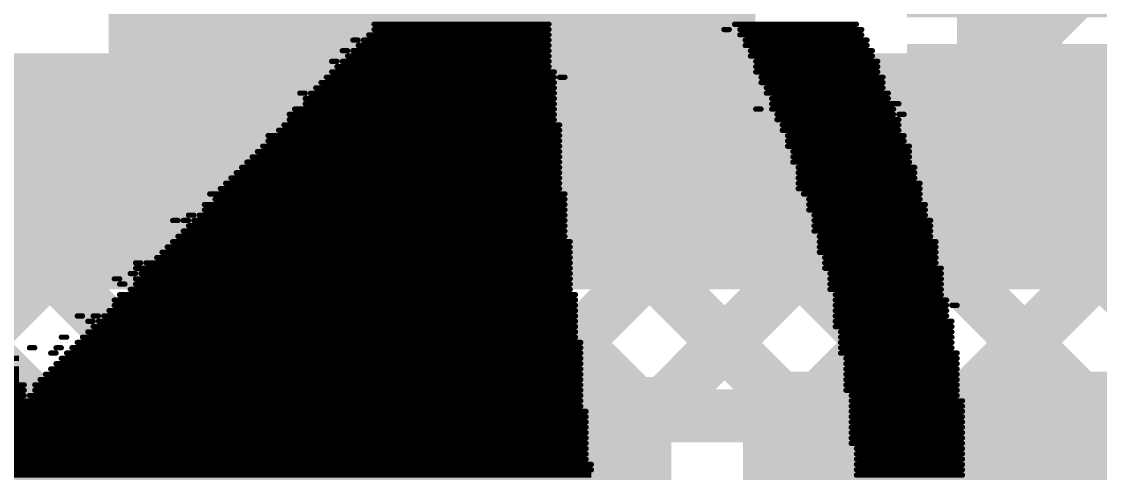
# Model space of a CAD drawing. Header units: millimetres. Extents: x -0.33 to 3.26, y -0.12 to 2.83.
# Drawn here: x 1.9495 to 2.1528, y 0.2495 to 0.3345 of the extents above; entities that cross this region are included whole.
import ezdxf

# ---------------------------------------------------------------- set-up
doc = ezdxf.new("R2010")
doc.units = ezdxf.units.MM
doc.header["$MEASUREMENT"] = 0
for name, color, linetype in [('BottomLayer', 5, 'Continuous'), ('BottomOverlay', 54, 'Continuous'), ('TopLayer', 1, 'Continuous'), ('TopOverlay', 2, 'Continuous'), ('TopPaste', 8, 'Continuous'), ('TopSolder', 216, 'Continuous')]:
    doc.layers.add(name, color=color, linetype=linetype)
doc.styles.add('Arial', font='', dxfattribs={"height": 0.2})
doc.styles.get('Arial').set_extended_font_data('Arial')

# ---------------------------------------------------------------- blocks, each defined once
blk = doc.blocks.new('C__0402_58')
at = {"layer": 'TopLayer'}
for points in [[(-0.0275, -0.0125), (-0.0275, 0.0125), (-0.0095, 0.0125), (-0.0095, -0.0125)], [(0.0095, -0.0125), (0.0095, 0.0125), (0.0275, 0.0125), (0.0275, -0.0125)]]:
    blk.add_hatch(color=1, dxfattribs=at).paths.add_polyline_path(points)
at = {"layer": 'TopPaste'}
for points in [[(-0.0275, -0.0125), (-0.0275, 0.0125), (-0.0095, 0.0125), (-0.0095, -0.0125)], [(0.0095, -0.0125), (0.0095, 0.0125), (0.0275, 0.0125), (0.0275, -0.0125)]]:
    blk.add_hatch(color=8, dxfattribs=at).paths.add_polyline_path(points)
at = {"layer": 'TopSolder'}
for points in [[(-0.0315, -0.0165), (-0.0315, 0.0165), (-0.0055, 0.0165), (-0.0055, -0.0165)], [(0.0055, -0.0165), (0.0055, 0.0165), (0.0315, 0.0165), (0.0315, -0.0165)]]:
    blk.add_hatch(color=216, dxfattribs=at).paths.add_polyline_path(points)
at = {"layer": 'TopOverlay', "const_width": 0.005}
for points in [[(-0.0325, 0.0175), (-0.0085, 0.0175)], [(-0.0325, 0.0175), (-0.0325, -0.0175)], [(0.0085, 0.0175), (0.0325, 0.0175)], [(0.0325, 0.0175), (0.0325, -0.0175)], [(-0.0325, -0.0175), (-0.0085, -0.0175)], [(0.0085, -0.0175), (0.0325, -0.0175)]]:
    blk.add_lwpolyline(points, dxfattribs=at)
at = {"layer": 'TopOverlay', "const_width": 0.0025}
for points in [[(-0.03375, 0.0175, 1), (-0.03125, 0.0175, 1)], [(-0.03375, 0.0175, 1), (-0.03125, 0.0175, 1)], [(-0.00975, 0.0175, 1), (-0.00725, 0.0175, 1)], [(0.00725, 0.0175, 1), (0.00975, 0.0175, 1)], [(0.03125, 0.0175, 1), (0.03375, 0.0175, 1)], [(0.03125, 0.0175, 1), (0.03375, 0.0175, 1)], [(-0.03375, -0.0175, 1), (-0.03125, -0.0175, 1)], [(-0.03375, -0.0175, 1), (-0.03125, -0.0175, 1)], [(-0.00975, -0.0175, 1), (-0.00725, -0.0175, 1)], [(0.00725, -0.0175, 1), (0.00975, -0.0175, 1)], [(0.03125, -0.0175, 1), (0.03375, -0.0175, 1)], [(0.03125, -0.0175, 1), (0.03375, -0.0175, 1)]]:
    blk.add_lwpolyline(points, format="xyb", close=True, dxfattribs=at)
blk = doc.blocks.new('C__0402_92')
at = {"layer": 'TopLayer'}
for points in [[(-0.0275, -0.0125), (-0.0275, 0.0125), (-0.0095, 0.0125), (-0.0095, -0.0125)], [(0.0095, -0.0125), (0.0095, 0.0125), (0.0275, 0.0125), (0.0275, -0.0125)]]:
    blk.add_hatch(color=1, dxfattribs=at).paths.add_polyline_path(points)
at = {"layer": 'TopPaste'}
for points in [[(-0.0275, -0.0125), (-0.0275, 0.0125), (-0.0095, 0.0125), (-0.0095, -0.0125)], [(0.0095, -0.0125), (0.0095, 0.0125), (0.0275, 0.0125), (0.0275, -0.0125)]]:
    blk.add_hatch(color=8, dxfattribs=at).paths.add_polyline_path(points)
at = {"layer": 'TopSolder'}
for points in [[(-0.0315, -0.0165), (-0.0315, 0.0165), (-0.0055, 0.0165), (-0.0055, -0.0165)], [(0.0055, -0.0165), (0.0055, 0.0165), (0.0315, 0.0165), (0.0315, -0.0165)]]:
    blk.add_hatch(color=216, dxfattribs=at).paths.add_polyline_path(points)
at = {"layer": 'TopOverlay', "const_width": 0.005}
for points in [[(-0.0325, 0.0175), (-0.0325, -0.0175)], [(-0.0325, 0.0175), (-0.0085, 0.0175)], [(0.0085, 0.0175), (0.0325, 0.0175)], [(0.0325, 0.0175), (0.0325, -0.0175)], [(-0.0325, -0.0175), (-0.0085, -0.0175)], [(0.0085, -0.0175), (0.0325, -0.0175)]]:
    blk.add_lwpolyline(points, dxfattribs=at)
at = {"layer": 'TopOverlay', "const_width": 0.0025}
for points in [[(-0.03375, 0.0175, 1), (-0.03125, 0.0175, 1)], [(-0.03375, 0.0175, 1), (-0.03125, 0.0175, 1)], [(-0.00975, 0.0175, 1), (-0.00725, 0.0175, 1)], [(0.00725, 0.0175, 1), (0.00975, 0.0175, 1)], [(0.03125, 0.0175, 1), (0.03375, 0.0175, 1)], [(0.03125, 0.0175, 1), (0.03375, 0.0175, 1)], [(-0.03375, -0.0175, 1), (-0.03125, -0.0175, 1)], [(-0.03375, -0.0175, 1), (-0.03125, -0.0175, 1)], [(-0.00975, -0.0175, 1), (-0.00725, -0.0175, 1)], [(0.00725, -0.0175, 1), (0.00975, -0.0175, 1)], [(0.03125, -0.0175, 1), (0.03375, -0.0175, 1)], [(0.03125, -0.0175, 1), (0.03375, -0.0175, 1)]]:
    blk.add_lwpolyline(points, format="xyb", close=True, dxfattribs=at)
blk = doc.blocks.new('TPS563201DDCR_260')
at = {"layer": 'TopLayer'}
for points in [[(-0.07323, 0.04961), (-0.02913, 0.04961), (-0.02913, 0.0252), (-0.07323, 0.0252)], [(0.02913, 0.04961), (0.07323, 0.04961), (0.07323, 0.0252), (0.02913, 0.0252)], [(-0.07323, 0.0122), (-0.02913, 0.0122), (-0.02913, -0.0122), (-0.07323, -0.0122)], [(0.02913, 0.0122), (0.07323, 0.0122), (0.07323, -0.0122), (0.02913, -0.0122)], [(-0.07323, -0.0252), (-0.02913, -0.0252), (-0.02913, -0.04961), (-0.07323, -0.04961)], [(0.02913, -0.0252), (0.07323, -0.0252), (0.07323, -0.04961), (0.02913, -0.04961)]]:
    blk.add_hatch(color=1, dxfattribs=at).paths.add_polyline_path(points)
at = {"layer": 'TopPaste'}
for points in [[(-0.07323, 0.04961), (-0.02913, 0.04961), (-0.02913, 0.0252), (-0.07323, 0.0252)], [(0.02913, 0.04961), (0.07323, 0.04961), (0.07323, 0.0252), (0.02913, 0.0252)], [(-0.07323, 0.0122), (-0.02913, 0.0122), (-0.02913, -0.0122), (-0.07323, -0.0122)], [(0.02913, 0.0122), (0.07323, 0.0122), (0.07323, -0.0122), (0.02913, -0.0122)], [(-0.07323, -0.0252), (-0.02913, -0.0252), (-0.02913, -0.04961), (-0.07323, -0.04961)], [(0.02913, -0.0252), (0.07323, -0.0252), (0.07323, -0.04961), (0.02913, -0.04961)]]:
    blk.add_hatch(color=8, dxfattribs=at).paths.add_polyline_path(points)
at = {"layer": 'TopSolder'}
for points in [[(-0.07723, 0.05361), (-0.02513, 0.05361), (-0.02513, 0.0212), (-0.07723, 0.0212)], [(0.02513, 0.05361), (0.07723, 0.05361), (0.07723, 0.0212), (0.02513, 0.0212)], [(-0.07723, 0.0162), (-0.02513, 0.0162), (-0.02513, -0.0162), (-0.07723, -0.0162)], [(0.02513, 0.0162), (0.07723, 0.0162), (0.07723, -0.0162), (0.02513, -0.0162)], [(-0.07723, -0.0212), (-0.02513, -0.0212), (-0.02513, -0.05361), (-0.07723, -0.05361)], [(0.02513, -0.0212), (0.07723, -0.0212), (0.07723, -0.05361), (0.02513, -0.05361)]]:
    blk.add_hatch(color=216, dxfattribs=at).paths.add_polyline_path(points)
at = {"layer": 'TopOverlay'}
for points, const_width in [([(-0.05434, 0.065, 1), (-0.06566, 0.065, 1)], 0.01), ([(-0.06816, 0.065, 1), (-0.06316, 0.065, 1)], 0.005), ([(-0.05684, 0.065, 1), (-0.05184, 0.065, 1)], 0.005), ([(-0.0325, 0.06, 1), (-0.0275, 0.06, 1)], 0.005), ([(0.0315, 0.06, 1), (0.0365, 0.06, 1)], 0.005), ([(-0.0325, -0.06, 1), (-0.0275, -0.06, 1)], 0.005), ([(0.0285, -0.06, 1), (0.0335, -0.06, 1)], 0.005)]:
    blk.add_lwpolyline(points, format="xyb", close=True, dxfattribs=dict(at, const_width=const_width))
at = {"layer": 'TopOverlay', "const_width": 0.01}
for points in [[(-0.03, 0.06), (0.034, 0.06)], [(-0.03, -0.06), (0.031, -0.06)]]:
    blk.add_lwpolyline(points, dxfattribs=at)
blk = doc.blocks.new('C__0402_273')
at = {"layer": 'TopLayer'}
for points in [[(-0.0275, -0.0125), (-0.0275, 0.0125), (-0.0095, 0.0125), (-0.0095, -0.0125)], [(0.0095, -0.0125), (0.0095, 0.0125), (0.0275, 0.0125), (0.0275, -0.0125)]]:
    blk.add_hatch(color=1, dxfattribs=at).paths.add_polyline_path(points)
at = {"layer": 'TopPaste'}
for points in [[(-0.0275, -0.0125), (-0.0275, 0.0125), (-0.0095, 0.0125), (-0.0095, -0.0125)], [(0.0095, -0.0125), (0.0095, 0.0125), (0.0275, 0.0125), (0.0275, -0.0125)]]:
    blk.add_hatch(color=8, dxfattribs=at).paths.add_polyline_path(points)
at = {"layer": 'TopSolder'}
for points in [[(-0.0315, -0.0165), (-0.0315, 0.0165), (-0.0055, 0.0165), (-0.0055, -0.0165)], [(0.0055, -0.0165), (0.0055, 0.0165), (0.0315, 0.0165), (0.0315, -0.0165)]]:
    blk.add_hatch(color=216, dxfattribs=at).paths.add_polyline_path(points)
at = {"layer": 'TopOverlay', "const_width": 0.005}
for points in [[(-0.0325, 0.0175), (-0.0325, -0.0175)], [(-0.0325, 0.0175), (-0.0085, 0.0175)], [(0.0085, 0.0175), (0.0325, 0.0175)], [(0.0325, 0.0175), (0.0325, -0.0175)], [(-0.0325, -0.0175), (-0.0085, -0.0175)], [(0.0085, -0.0175), (0.0325, -0.0175)]]:
    blk.add_lwpolyline(points, dxfattribs=at)
at = {"layer": 'TopOverlay', "const_width": 0.0025}
for points in [[(-0.03375, 0.0175, 1), (-0.03125, 0.0175, 1)], [(-0.03375, 0.0175, 1), (-0.03125, 0.0175, 1)], [(-0.00975, 0.0175, 1), (-0.00725, 0.0175, 1)], [(0.00725, 0.0175, 1), (0.00975, 0.0175, 1)], [(0.03125, 0.0175, 1), (0.03375, 0.0175, 1)], [(0.03125, 0.0175, 1), (0.03375, 0.0175, 1)], [(-0.03375, -0.0175, 1), (-0.03125, -0.0175, 1)], [(-0.03375, -0.0175, 1), (-0.03125, -0.0175, 1)], [(-0.00975, -0.0175, 1), (-0.00725, -0.0175, 1)], [(0.00725, -0.0175, 1), (0.00975, -0.0175, 1)], [(0.03125, -0.0175, 1), (0.03375, -0.0175, 1)], [(0.03125, -0.0175, 1), (0.03375, -0.0175, 1)]]:
    blk.add_lwpolyline(points, format="xyb", close=True, dxfattribs=at)

msp = doc.modelspace()

# ---------------------------------------------------------------- hatches: boundary and pattern name
at = {"layer": 'TopLayer'}
for points in [[(1.973, 0.318), (2.081, 0.318), (2.081, 0.343), (1.973, 0.343)], [(1.441, 0.284), (2.16594, 0.284), (2.16594, 0.328), (1.441, 0.328)], [(2.0856, 0.1325), (2.3641, 0.1325), (2.3641, 0.2685), (2.0856, 0.2685)], [(1.363, 0.127), (2.0721, 0.127), (2.0721, 0.2675), (1.363, 0.2675)]]:
    msp.add_hatch(color=1, dxfattribs=at).paths.add_polyline_path(points)

# ---------------------------------------------------------------- linework, layer by layer
at = {"layer": 'BottomLayer', "const_width": 0.01}
for points in [[(2.06838, 0.26018), (2.20844, 0.40025)], [(2.13094, 0.3235), (2.13094, 0.3805)], [(2.13094, 0.3235), (2.13094, 0.3805)], [(2.09666, 0.26018), (2.20844, 0.37196)], [(2.12494, 0.26018), (2.20844, 0.34368)], [(2.13094, 0.33825), (2.20901, 0.26018)], [(1.803, 0.3235), (2.07694, 0.3235)], [(1.89113, 0.3235), (1.95445, 0.26018)], [(1.89867, 0.26018), (1.96199, 0.3235)], [(1.91942, 0.3235), (1.98274, 0.26018)], [(1.92695, 0.26018), (1.99027, 0.3235)], [(1.9477, 0.3235), (2.01102, 0.26018)], [(1.95524, 0.26018), (2.01856, 0.3235)], [(1.97599, 0.3235), (2.03931, 0.26018)], [(1.98352, 0.26018), (2.04684, 0.3235)], [(2.00427, 0.3235), (2.06759, 0.26018)], [(2.01181, 0.26018), (2.07513, 0.3235)], [(2.03255, 0.3235), (2.09587, 0.26018)], [(2.04009, 0.26018), (2.10341, 0.3235)], [(2.06084, 0.3235), (2.12416, 0.26018)], [(2.07694, 0.3235), (2.13094, 0.3235)], [(2.07694, 0.3235), (2.13094, 0.3235)], [(2.08912, 0.3235), (2.15244, 0.26018)], [(2.11741, 0.3235), (2.18073, 0.26018)], [(2.15323, 0.26018), (2.20926, 0.31621)], [(1.36347, 0.26018), (3.01755, 0.26018)]]:
    msp.add_lwpolyline(points, dxfattribs=at)
at = {"layer": 'BottomLayer', "const_width": 0.005}
for points in [[(2.12844, 0.33825, 1), (2.13344, 0.33825, 1)], [(1.9452, 0.3235, 1), (1.9502, 0.3235, 1)], [(1.95949, 0.3235, 1), (1.96449, 0.3235, 1)], [(1.97349, 0.3235, 1), (1.97849, 0.3235, 1)], [(1.98777, 0.3235, 1), (1.99277, 0.3235, 1)], [(2.00177, 0.3235, 1), (2.00677, 0.3235, 1)], [(2.01606, 0.3235, 1), (2.02106, 0.3235, 1)], [(2.03005, 0.3235, 1), (2.03505, 0.3235, 1)], [(2.04434, 0.3235, 1), (2.04934, 0.3235, 1)], [(2.05834, 0.3235, 1), (2.06334, 0.3235, 1)], [(2.07263, 0.3235, 1), (2.07763, 0.3235, 1)], [(2.07444, 0.3235, 1), (2.07944, 0.3235, 1)], [(2.07444, 0.3235, 1), (2.07944, 0.3235, 1)], [(2.07444, 0.3235, 1), (2.07944, 0.3235, 1)], [(2.08662, 0.3235, 1), (2.09162, 0.3235, 1)], [(2.10091, 0.3235, 1), (2.10591, 0.3235, 1)], [(2.11491, 0.3235, 1), (2.11991, 0.3235, 1)], [(2.12844, 0.3235, 1), (2.13344, 0.3235, 1)], [(2.12844, 0.3235, 1), (2.13344, 0.3235, 1)], [(2.12844, 0.3235, 1), (2.13344, 0.3235, 1)], [(2.12844, 0.3235, 1), (2.13344, 0.3235, 1)], [(1.95195, 0.26018, 1), (1.95695, 0.26018, 1)], [(1.95274, 0.26018, 1), (1.95774, 0.26018, 1)], [(1.98024, 0.26018, 1), (1.98524, 0.26018, 1)], [(1.98102, 0.26018, 1), (1.98602, 0.26018, 1)], [(2.00852, 0.26018, 1), (2.01352, 0.26018, 1)], [(2.00931, 0.26018, 1), (2.01431, 0.26018, 1)], [(2.03681, 0.26018, 1), (2.04181, 0.26018, 1)], [(2.03759, 0.26018, 1), (2.04259, 0.26018, 1)], [(2.06509, 0.26018, 1), (2.07009, 0.26018, 1)], [(2.06588, 0.26018, 1), (2.07088, 0.26018, 1)], [(2.09337, 0.26018, 1), (2.09837, 0.26018, 1)], [(2.09416, 0.26018, 1), (2.09916, 0.26018, 1)], [(2.12166, 0.26018, 1), (2.12666, 0.26018, 1)], [(2.12244, 0.26018, 1), (2.12744, 0.26018, 1)], [(2.14994, 0.26018, 1), (2.15494, 0.26018, 1)], [(2.15073, 0.26018, 1), (2.15573, 0.26018, 1)]]:
    msp.add_lwpolyline(points, format="xyb", close=True, dxfattribs=at)
at = {"layer": 'BottomOverlay', "const_width": 0.001}
for points in [[(2.016, 0.334), (2.049, 0.334)], [(2.016, 0.333), (2.049, 0.333)], [(2.082, 0.333), (2.083, 0.333)], [(2.084, 0.334), (2.107, 0.334)], [(2.085, 0.333), (2.108, 0.333)], [(2.012, 0.331), (2.013, 0.331)], [(2.014, 0.331), (2.049, 0.331)], [(2.015, 0.332), (2.049, 0.332)], [(2.085, 0.332), (2.108, 0.332)], [(2.086, 0.331), (2.109, 0.331)], [(2.01, 0.329), (2.011, 0.329)], [(2.012, 0.329), (2.049, 0.329)], [(2.013, 0.33), (2.049, 0.33)], [(2.086, 0.33), (2.109, 0.33)], [(2.087, 0.329), (2.11, 0.329)], [(2.008, 0.327), (2.009, 0.327)], [(2.01, 0.327), (2.049, 0.327)], [(2.011, 0.328), (2.049, 0.328)], [(2.087, 0.328), (2.11, 0.328)], [(2.088, 0.327), (2.111, 0.327)], [(2.008, 0.325), (2.05, 0.325)], [(2.009, 0.326), (2.049, 0.326)], [(2.088, 0.326), (2.111, 0.326)], [(2.088, 0.325), (2.111, 0.325)], [(2.006, 0.323), (2.05, 0.323)], [(2.007, 0.324), (2.05, 0.324)], [(2.051, 0.324), (2.052, 0.324)], [(2.089, 0.324), (2.112, 0.324)], [(2.089, 0.323), (2.112, 0.323)], [(2.002, 0.321), (2.003, 0.321)], [(2.004, 0.321), (2.05, 0.321)], [(2.005, 0.322), (2.05, 0.322)], [(2.09, 0.322), (2.112, 0.322)], [(2.09, 0.321), (2.113, 0.321)], [(2.003, 0.32), (2.05, 0.32)], [(2.003, 0.319), (2.05, 0.319)], [(2.091, 0.32), (2.113, 0.32)], [(2.091, 0.319), (2.115, 0.319)], [(2, 0.317), (2.05, 0.317)], [(2.001, 0.318), (2.05, 0.318)], [(2.088, 0.318), (2.089, 0.318)], [(2.091, 0.318), (2.114, 0.318)], [(2.092, 0.317), (2.114, 0.317)], [(2.115, 0.317), (2.116, 0.317)], [(1.999, 0.315), (2.051, 0.315)], [(2, 0.316), (2.05, 0.316)], [(2.092, 0.316), (2.115, 0.316)], [(2.093, 0.315), (2.115, 0.315)], [(1.996, 0.313), (2.051, 0.313)], [(1.998, 0.314), (2.051, 0.314)], [(2.093, 0.314), (2.115, 0.314)], [(2.094, 0.313), (2.116, 0.313)], [(1.995, 0.311), (2.051, 0.311)], [(1.996, 0.312), (2.051, 0.312)], [(2.094, 0.312), (2.116, 0.312)], [(2.094, 0.311), (2.117, 0.311)], [(1.993, 0.309), (2.051, 0.309)], [(1.994, 0.31), (2.051, 0.31)], [(2.095, 0.31), (2.117, 0.31)], [(2.095, 0.309), (2.117, 0.309)], [(1.991, 0.307), (2.051, 0.307)], [(1.992, 0.308), (2.051, 0.308)], [(2.095, 0.308), (2.117, 0.308)], [(2.096, 0.307), (2.118, 0.307)], [(1.989, 0.305), (2.051, 0.305)], [(1.99, 0.306), (2.051, 0.306)], [(2.096, 0.306), (2.118, 0.306)], [(2.096, 0.305), (2.118, 0.305)], [(1.987, 0.303), (2.051, 0.303)], [(1.988, 0.304), (2.051, 0.304)], [(2.096, 0.304), (2.119, 0.304)], [(2.096, 0.303), (2.119, 0.303)], [(1.985, 0.302), (2.052, 0.302)], [(1.986, 0.301), (2.052, 0.301)], [(2.097, 0.302), (2.119, 0.302)], [(2.098, 0.301), (2.119, 0.301)], [(1.984, 0.3), (2.052, 0.3)], [(1.984, 0.299), (2.052, 0.299)], [(2.098, 0.3), (2.12, 0.3)], [(2.098, 0.299), (2.12, 0.299)], [(1.978, 0.297), (1.979, 0.297)], [(1.98, 0.297), (1.981, 0.297)], [(1.981, 0.298), (1.982, 0.298)], [(1.982, 0.297), (2.052, 0.297)], [(1.983, 0.298), (2.052, 0.298)], [(2.099, 0.298), (2.12, 0.298)], [(2.099, 0.297), (2.121, 0.297)], [(1.98, 0.295), (2.052, 0.295)], [(1.981, 0.296), (2.052, 0.296)], [(2.099, 0.296), (2.121, 0.296)], [(2.099, 0.295), (2.121, 0.295)], [(1.978, 0.293), (2.053, 0.293)], [(1.979, 0.294), (2.052, 0.294)], [(2.1, 0.294), (2.121, 0.294)], [(2.1, 0.293), (2.122, 0.293)], [(1.976, 0.291), (2.053, 0.291)], [(1.977, 0.292), (2.053, 0.292)], [(2.1, 0.292), (2.122, 0.292)], [(2.1, 0.291), (2.122, 0.291)], [(1.971, 0.289), (1.972, 0.289)], [(1.973, 0.289), (2.053, 0.289)], [(1.975, 0.29), (2.053, 0.29)], [(2.101, 0.29), (2.122, 0.29)], [(2.101, 0.289), (2.122, 0.289)], [(1.97, 0.287), (1.971, 0.287)], [(1.971, 0.288), (2.053, 0.288)], [(1.972, 0.287), (2.053, 0.287)], [(2.101, 0.288), (2.123, 0.288)], [(2.102, 0.287), (2.123, 0.287)], [(1.967, 0.286), (1.968, 0.286)], [(1.968, 0.285), (1.969, 0.285)], [(1.971, 0.286), (2.053, 0.286)], [(1.971, 0.285), (2.053, 0.285)], [(2.102, 0.286), (2.123, 0.286)], [(2.102, 0.285), (2.123, 0.285)], [(1.968, 0.283), (2.054, 0.283)], [(1.97, 0.284), (2.053, 0.284)], [(2.102, 0.284), (2.123, 0.284)], [(2.103, 0.283), (2.123, 0.283)], [(1.967, 0.282), (2.054, 0.282)], [(1.967, 0.281), (2.054, 0.281)], [(2.103, 0.282), (2.124, 0.282)], [(2.103, 0.281), (2.124, 0.281)], [(2.125, 0.281), (2.126, 0.281)], [(1.96, 0.279), (1.961, 0.279)], [(1.963, 0.279), (1.964, 0.279)], [(1.965, 0.279), (2.054, 0.279)], [(1.966, 0.28), (2.054, 0.28)], [(2.103, 0.28), (2.124, 0.28)], [(2.103, 0.279), (2.124, 0.279)], [(1.962, 0.278), (1.963, 0.278)], [(1.963, 0.277), (2.054, 0.277)], [(1.964, 0.278), (2.054, 0.278)], [(2.103, 0.278), (2.125, 0.278)], [(2.103, 0.277), (2.125, 0.277)], [(1.957, 0.275), (1.958, 0.275)], [(1.961, 0.275), (2.054, 0.275)], [(1.962, 0.276), (2.054, 0.276)], [(2.104, 0.276), (2.125, 0.276)], [(2.104, 0.275), (2.125, 0.275)], [(1.951, 0.273), (1.952, 0.273)], [(1.955, 0.272), (1.956, 0.272)], [(1.956, 0.273), (1.957, 0.273)], [(1.958, 0.272), (2.055, 0.272)], [(1.959, 0.273), (2.055, 0.273)], [(1.96, 0.274), (2.055, 0.274)], [(2.104, 0.274), (2.125, 0.274)], [(2.104, 0.273), (2.125, 0.273)], [(2.104, 0.272), (2.126, 0.272)], [(1.948, 0.271), (1.949, 0.271)], [(1.956, 0.27), (2.055, 0.27)], [(1.957, 0.271), (2.055, 0.271)], [(2.105, 0.271), (2.126, 0.271)], [(2.105, 0.27), (2.126, 0.27)], [(1.838, 0.269), (1.949, 0.269)], [(1.839, 0.268), (1.949, 0.268)], [(1.954, 0.268), (2.055, 0.268)], [(1.955, 0.269), (2.055, 0.269)], [(2.105, 0.269), (2.126, 0.269)], [(2.105, 0.268), (2.126, 0.268)], [(1.84, 0.267), (1.949, 0.267)], [(1.841, 0.266), (1.95, 0.266)], [(1.952, 0.266), (2.055, 0.266)], [(1.953, 0.267), (2.055, 0.267)], [(2.105, 0.267), (2.126, 0.267)], [(2.105, 0.266), (2.126, 0.266)], [(1.842, 0.265), (1.95, 0.265)], [(1.843, 0.264), (1.95, 0.264)], [(1.951, 0.264), (2.055, 0.264)], [(1.952, 0.265), (2.055, 0.265)], [(2.105, 0.265), (2.126, 0.265)], [(2.106, 0.264), (2.126, 0.264)], [(1.843, 0.263), (2.055, 0.263)], [(1.845, 0.262), (2.055, 0.262)], [(2.106, 0.263), (2.127, 0.263)], [(2.106, 0.262), (2.127, 0.262)], [(1.846, 0.261), (2.056, 0.261)], [(1.847, 0.26), (2.056, 0.26)], [(2.106, 0.261), (2.127, 0.261)], [(2.106, 0.26), (2.127, 0.26)], [(1.848, 0.259), (2.056, 0.259)], [(1.848, 0.258), (2.056, 0.258)], [(2.106, 0.259), (2.127, 0.259)], [(2.106, 0.258), (2.127, 0.258)], [(1.849, 0.257), (2.056, 0.257)], [(1.851, 0.256), (2.056, 0.256)], [(2.106, 0.257), (2.127, 0.257)], [(2.106, 0.256), (2.127, 0.256)], [(1.852, 0.255), (2.056, 0.255)], [(1.852, 0.254), (2.056, 0.254)], [(2.106, 0.255), (2.127, 0.255)], [(2.107, 0.254), (2.127, 0.254)], [(1.853, 0.253), (2.056, 0.253)], [(1.854, 0.252), (2.056, 0.252)], [(2.107, 0.253), (2.127, 0.253)], [(2.107, 0.252), (2.127, 0.252)], [(1.855, 0.251), (2.057, 0.251)], [(1.856, 0.25), (2.057, 0.25)], [(2.107, 0.251), (2.127, 0.251)], [(2.107, 0.25), (2.127, 0.25)], [(1.856, 0.249), (2.057, 0.249)], [(2.107, 0.249), (2.127, 0.249)]]:
    msp.add_lwpolyline(points, dxfattribs=at)
at = {"layer": 'BottomOverlay', "const_width": 0.0005}
for points in [[(2.01575, 0.334, 1), (2.01625, 0.334, 1)], [(2.01575, 0.333, 1), (2.01625, 0.333, 1)], [(2.04875, 0.334, 1), (2.04925, 0.334, 1)], [(2.04875, 0.333, 1), (2.04925, 0.333, 1)], [(2.08175, 0.333, 1), (2.08225, 0.333, 1)], [(2.08275, 0.333, 1), (2.08325, 0.333, 1)], [(2.08375, 0.334, 1), (2.08425, 0.334, 1)], [(2.08475, 0.333, 1), (2.08525, 0.333, 1)], [(2.10675, 0.334, 1), (2.10725, 0.334, 1)], [(2.10775, 0.333, 1), (2.10825, 0.333, 1)], [(2.01175, 0.331, 1), (2.01225, 0.331, 1)], [(2.01275, 0.331, 1), (2.01325, 0.331, 1)], [(2.01375, 0.331, 1), (2.01425, 0.331, 1)], [(2.01475, 0.332, 1), (2.01525, 0.332, 1)], [(2.04875, 0.332, 1), (2.04925, 0.332, 1)], [(2.04875, 0.331, 1), (2.04925, 0.331, 1)], [(2.08475, 0.332, 1), (2.08525, 0.332, 1)], [(2.08575, 0.331, 1), (2.08625, 0.331, 1)], [(2.10775, 0.332, 1), (2.10825, 0.332, 1)], [(2.10875, 0.331, 1), (2.10925, 0.331, 1)], [(2.00975, 0.329, 1), (2.01025, 0.329, 1)], [(2.01075, 0.329, 1), (2.01125, 0.329, 1)], [(2.01175, 0.329, 1), (2.01225, 0.329, 1)], [(2.01275, 0.33, 1), (2.01325, 0.33, 1)], [(2.04875, 0.33, 1), (2.04925, 0.33, 1)], [(2.04875, 0.329, 1), (2.04925, 0.329, 1)], [(2.08575, 0.33, 1), (2.08625, 0.33, 1)], [(2.08675, 0.329, 1), (2.08725, 0.329, 1)], [(2.10875, 0.33, 1), (2.10925, 0.33, 1)], [(2.10975, 0.329, 1), (2.11025, 0.329, 1)], [(2.00775, 0.327, 1), (2.00825, 0.327, 1)], [(2.00875, 0.327, 1), (2.00925, 0.327, 1)], [(2.00975, 0.327, 1), (2.01025, 0.327, 1)], [(2.01075, 0.328, 1), (2.01125, 0.328, 1)], [(2.04875, 0.328, 1), (2.04925, 0.328, 1)], [(2.04875, 0.327, 1), (2.04925, 0.327, 1)], [(2.08675, 0.328, 1), (2.08725, 0.328, 1)], [(2.08775, 0.327, 1), (2.08825, 0.327, 1)], [(2.10975, 0.328, 1), (2.11025, 0.328, 1)], [(2.11075, 0.327, 1), (2.11125, 0.327, 1)], [(2.00775, 0.325, 1), (2.00825, 0.325, 1)], [(2.00875, 0.326, 1), (2.00925, 0.326, 1)], [(2.04875, 0.326, 1), (2.04925, 0.326, 1)], [(2.04975, 0.325, 1), (2.05025, 0.325, 1)], [(2.08775, 0.326, 1), (2.08825, 0.326, 1)], [(2.08775, 0.325, 1), (2.08825, 0.325, 1)], [(2.11075, 0.326, 1), (2.11125, 0.326, 1)], [(2.11075, 0.325, 1), (2.11125, 0.325, 1)], [(2.00575, 0.323, 1), (2.00625, 0.323, 1)], [(2.00675, 0.324, 1), (2.00725, 0.324, 1)], [(2.04975, 0.324, 1), (2.05025, 0.324, 1)], [(2.04975, 0.323, 1), (2.05025, 0.323, 1)], [(2.05075, 0.324, 1), (2.05125, 0.324, 1)], [(2.05175, 0.324, 1), (2.05225, 0.324, 1)], [(2.08875, 0.324, 1), (2.08925, 0.324, 1)], [(2.08875, 0.323, 1), (2.08925, 0.323, 1)], [(2.11175, 0.324, 1), (2.11225, 0.324, 1)], [(2.11175, 0.323, 1), (2.11225, 0.323, 1)], [(2.00175, 0.321, 1), (2.00225, 0.321, 1)], [(2.00275, 0.321, 1), (2.00325, 0.321, 1)], [(2.00375, 0.321, 1), (2.00425, 0.321, 1)], [(2.00475, 0.322, 1), (2.00525, 0.322, 1)], [(2.04975, 0.322, 1), (2.05025, 0.322, 1)], [(2.04975, 0.321, 1), (2.05025, 0.321, 1)], [(2.08975, 0.322, 1), (2.09025, 0.322, 1)], [(2.08975, 0.321, 1), (2.09025, 0.321, 1)], [(2.11175, 0.322, 1), (2.11225, 0.322, 1)], [(2.11275, 0.321, 1), (2.11325, 0.321, 1)], [(2.00275, 0.32, 1), (2.00325, 0.32, 1)], [(2.00275, 0.319, 1), (2.00325, 0.319, 1)], [(2.04975, 0.32, 1), (2.05025, 0.32, 1)], [(2.04975, 0.319, 1), (2.05025, 0.319, 1)], [(2.09075, 0.32, 1), (2.09125, 0.32, 1)], [(2.09075, 0.319, 1), (2.09125, 0.319, 1)], [(2.11275, 0.32, 1), (2.11325, 0.32, 1)], [(2.11475, 0.319, 1), (2.11525, 0.319, 1)], [(1.99975, 0.317, 1), (2.00025, 0.317, 1)], [(2.00075, 0.318, 1), (2.00125, 0.318, 1)], [(2.04975, 0.318, 1), (2.05025, 0.318, 1)], [(2.04975, 0.317, 1), (2.05025, 0.317, 1)], [(2.08775, 0.318, 1), (2.08825, 0.318, 1)], [(2.08875, 0.318, 1), (2.08925, 0.318, 1)], [(2.09075, 0.318, 1), (2.09125, 0.318, 1)], [(2.09175, 0.317, 1), (2.09225, 0.317, 1)], [(2.11375, 0.318, 1), (2.11425, 0.318, 1)], [(2.11375, 0.317, 1), (2.11425, 0.317, 1)], [(2.11475, 0.317, 1), (2.11525, 0.317, 1)], [(2.11575, 0.317, 1), (2.11625, 0.317, 1)], [(1.99875, 0.315, 1), (1.99925, 0.315, 1)], [(1.99975, 0.316, 1), (2.00025, 0.316, 1)], [(2.04975, 0.316, 1), (2.05025, 0.316, 1)], [(2.05075, 0.315, 1), (2.05125, 0.315, 1)], [(2.09175, 0.316, 1), (2.09225, 0.316, 1)], [(2.09275, 0.315, 1), (2.09325, 0.315, 1)], [(2.11475, 0.316, 1), (2.11525, 0.316, 1)], [(2.11475, 0.315, 1), (2.11525, 0.315, 1)], [(1.99575, 0.313, 1), (1.99625, 0.313, 1)], [(1.99775, 0.314, 1), (1.99825, 0.314, 1)], [(2.05075, 0.314, 1), (2.05125, 0.314, 1)], [(2.05075, 0.313, 1), (2.05125, 0.313, 1)], [(2.09275, 0.314, 1), (2.09325, 0.314, 1)], [(2.09375, 0.313, 1), (2.09425, 0.313, 1)], [(2.11475, 0.314, 1), (2.11525, 0.314, 1)], [(2.11575, 0.313, 1), (2.11625, 0.313, 1)], [(1.99475, 0.311, 1), (1.99525, 0.311, 1)], [(1.99575, 0.312, 1), (1.99625, 0.312, 1)], [(2.05075, 0.312, 1), (2.05125, 0.312, 1)], [(2.05075, 0.311, 1), (2.05125, 0.311, 1)], [(2.09375, 0.312, 1), (2.09425, 0.312, 1)], [(2.09375, 0.311, 1), (2.09425, 0.311, 1)], [(2.11575, 0.312, 1), (2.11625, 0.312, 1)], [(2.11675, 0.311, 1), (2.11725, 0.311, 1)], [(1.99275, 0.309, 1), (1.99325, 0.309, 1)], [(1.99375, 0.31, 1), (1.99425, 0.31, 1)], [(2.05075, 0.31, 1), (2.05125, 0.31, 1)], [(2.05075, 0.309, 1), (2.05125, 0.309, 1)], [(2.09475, 0.31, 1), (2.09525, 0.31, 1)], [(2.09475, 0.309, 1), (2.09525, 0.309, 1)], [(2.11675, 0.31, 1), (2.11725, 0.31, 1)], [(2.11675, 0.309, 1), (2.11725, 0.309, 1)], [(1.99075, 0.307, 1), (1.99125, 0.307, 1)], [(1.99175, 0.308, 1), (1.99225, 0.308, 1)], [(2.05075, 0.308, 1), (2.05125, 0.308, 1)], [(2.05075, 0.307, 1), (2.05125, 0.307, 1)], [(2.09475, 0.308, 1), (2.09525, 0.308, 1)], [(2.09575, 0.307, 1), (2.09625, 0.307, 1)], [(2.11675, 0.308, 1), (2.11725, 0.308, 1)], [(2.11775, 0.307, 1), (2.11825, 0.307, 1)], [(1.98875, 0.305, 1), (1.98925, 0.305, 1)], [(1.98975, 0.306, 1), (1.99025, 0.306, 1)], [(2.05075, 0.306, 1), (2.05125, 0.306, 1)], [(2.05075, 0.305, 1), (2.05125, 0.305, 1)], [(2.09575, 0.306, 1), (2.09625, 0.306, 1)], [(2.09575, 0.305, 1), (2.09625, 0.305, 1)], [(2.11775, 0.306, 1), (2.11825, 0.306, 1)], [(2.11775, 0.305, 1), (2.11825, 0.305, 1)], [(1.98675, 0.303, 1), (1.98725, 0.303, 1)], [(1.98775, 0.304, 1), (1.98825, 0.304, 1)], [(2.05075, 0.304, 1), (2.05125, 0.304, 1)], [(2.05075, 0.303, 1), (2.05125, 0.303, 1)], [(2.09575, 0.304, 1), (2.09625, 0.304, 1)], [(2.09575, 0.303, 1), (2.09625, 0.303, 1)], [(2.11875, 0.304, 1), (2.11925, 0.304, 1)], [(2.11875, 0.303, 1), (2.11925, 0.303, 1)], [(1.98475, 0.302, 1), (1.98525, 0.302, 1)], [(1.98575, 0.301, 1), (1.98625, 0.301, 1)], [(2.05175, 0.302, 1), (2.05225, 0.302, 1)], [(2.05175, 0.301, 1), (2.05225, 0.301, 1)], [(2.09675, 0.302, 1), (2.09725, 0.302, 1)], [(2.09775, 0.301, 1), (2.09825, 0.301, 1)], [(2.11875, 0.302, 1), (2.11925, 0.302, 1)], [(2.11875, 0.301, 1), (2.11925, 0.301, 1)], [(1.98375, 0.3, 1), (1.98425, 0.3, 1)], [(1.98375, 0.299, 1), (1.98425, 0.299, 1)], [(2.05175, 0.3, 1), (2.05225, 0.3, 1)], [(2.05175, 0.299, 1), (2.05225, 0.299, 1)], [(2.09775, 0.3, 1), (2.09825, 0.3, 1)], [(2.09775, 0.299, 1), (2.09825, 0.299, 1)], [(2.11975, 0.3, 1), (2.12025, 0.3, 1)], [(2.11975, 0.299, 1), (2.12025, 0.299, 1)], [(1.97775, 0.297, 1), (1.97825, 0.297, 1)], [(1.97875, 0.297, 1), (1.97925, 0.297, 1)], [(1.97975, 0.297, 1), (1.98025, 0.297, 1)], [(1.98075, 0.298, 1), (1.98125, 0.298, 1)], [(1.98075, 0.297, 1), (1.98125, 0.297, 1)], [(1.98175, 0.298, 1), (1.98225, 0.298, 1)], [(1.98175, 0.297, 1), (1.98225, 0.297, 1)], [(1.98275, 0.298, 1), (1.98325, 0.298, 1)], [(2.05175, 0.298, 1), (2.05225, 0.298, 1)], [(2.05175, 0.297, 1), (2.05225, 0.297, 1)], [(2.09875, 0.298, 1), (2.09925, 0.298, 1)], [(2.09875, 0.297, 1), (2.09925, 0.297, 1)], [(2.11975, 0.298, 1), (2.12025, 0.298, 1)], [(2.12075, 0.297, 1), (2.12125, 0.297, 1)], [(1.97975, 0.295, 1), (1.98025, 0.295, 1)], [(1.98075, 0.296, 1), (1.98125, 0.296, 1)], [(2.05175, 0.296, 1), (2.05225, 0.296, 1)], [(2.05175, 0.295, 1), (2.05225, 0.295, 1)], [(2.09875, 0.296, 1), (2.09925, 0.296, 1)], [(2.09875, 0.295, 1), (2.09925, 0.295, 1)], [(2.12075, 0.296, 1), (2.12125, 0.296, 1)], [(2.12075, 0.295, 1), (2.12125, 0.295, 1)], [(1.97775, 0.293, 1), (1.97825, 0.293, 1)], [(1.97875, 0.294, 1), (1.97925, 0.294, 1)], [(2.05175, 0.294, 1), (2.05225, 0.294, 1)], [(2.05275, 0.293, 1), (2.05325, 0.293, 1)], [(2.09975, 0.294, 1), (2.10025, 0.294, 1)], [(2.09975, 0.293, 1), (2.10025, 0.293, 1)], [(2.12075, 0.294, 1), (2.12125, 0.294, 1)], [(2.12175, 0.293, 1), (2.12225, 0.293, 1)], [(1.97575, 0.291, 1), (1.97625, 0.291, 1)], [(1.97675, 0.292, 1), (1.97725, 0.292, 1)], [(2.05275, 0.292, 1), (2.05325, 0.292, 1)], [(2.05275, 0.291, 1), (2.05325, 0.291, 1)], [(2.09975, 0.292, 1), (2.10025, 0.292, 1)], [(2.09975, 0.291, 1), (2.10025, 0.291, 1)], [(2.12175, 0.292, 1), (2.12225, 0.292, 1)], [(2.12175, 0.291, 1), (2.12225, 0.291, 1)], [(1.97075, 0.289, 1), (1.97125, 0.289, 1)], [(1.97175, 0.289, 1), (1.97225, 0.289, 1)], [(1.97275, 0.289, 1), (1.97325, 0.289, 1)], [(1.97475, 0.29, 1), (1.97525, 0.29, 1)], [(2.05275, 0.29, 1), (2.05325, 0.29, 1)], [(2.05275, 0.289, 1), (2.05325, 0.289, 1)], [(2.10075, 0.29, 1), (2.10125, 0.29, 1)], [(2.10075, 0.289, 1), (2.10125, 0.289, 1)], [(2.12175, 0.29, 1), (2.12225, 0.29, 1)], [(2.12175, 0.289, 1), (2.12225, 0.289, 1)], [(1.96975, 0.287, 1), (1.97025, 0.287, 1)], [(1.97075, 0.288, 1), (1.97125, 0.288, 1)], [(1.97075, 0.287, 1), (1.97125, 0.287, 1)], [(1.97175, 0.287, 1), (1.97225, 0.287, 1)], [(2.05275, 0.288, 1), (2.05325, 0.288, 1)], [(2.05275, 0.287, 1), (2.05325, 0.287, 1)], [(2.10075, 0.288, 1), (2.10125, 0.288, 1)], [(2.10175, 0.287, 1), (2.10225, 0.287, 1)], [(2.12275, 0.288, 1), (2.12325, 0.288, 1)], [(2.12275, 0.287, 1), (2.12325, 0.287, 1)], [(1.96675, 0.286, 1), (1.96725, 0.286, 1)], [(1.96775, 0.286, 1), (1.96825, 0.286, 1)], [(1.96775, 0.285, 1), (1.96825, 0.285, 1)], [(1.96875, 0.285, 1), (1.96925, 0.285, 1)], [(1.97075, 0.286, 1), (1.97125, 0.286, 1)], [(1.97075, 0.285, 1), (1.97125, 0.285, 1)], [(2.05275, 0.286, 1), (2.05325, 0.286, 1)], [(2.05275, 0.285, 1), (2.05325, 0.285, 1)], [(2.10175, 0.286, 1), (2.10225, 0.286, 1)], [(2.10175, 0.285, 1), (2.10225, 0.285, 1)], [(2.12275, 0.286, 1), (2.12325, 0.286, 1)], [(2.12275, 0.285, 1), (2.12325, 0.285, 1)], [(1.96775, 0.283, 1), (1.96825, 0.283, 1)], [(1.96975, 0.284, 1), (1.97025, 0.284, 1)], [(2.05275, 0.284, 1), (2.05325, 0.284, 1)], [(2.05375, 0.283, 1), (2.05425, 0.283, 1)], [(2.10175, 0.284, 1), (2.10225, 0.284, 1)], [(2.10275, 0.283, 1), (2.10325, 0.283, 1)], [(2.12275, 0.284, 1), (2.12325, 0.284, 1)], [(2.12275, 0.283, 1), (2.12325, 0.283, 1)], [(1.96675, 0.282, 1), (1.96725, 0.282, 1)], [(1.96675, 0.281, 1), (1.96725, 0.281, 1)], [(2.05375, 0.282, 1), (2.05425, 0.282, 1)], [(2.05375, 0.281, 1), (2.05425, 0.281, 1)], [(2.10275, 0.282, 1), (2.10325, 0.282, 1)], [(2.10275, 0.281, 1), (2.10325, 0.281, 1)], [(2.12375, 0.282, 1), (2.12425, 0.282, 1)], [(2.12375, 0.281, 1), (2.12425, 0.281, 1)], [(2.12475, 0.281, 1), (2.12525, 0.281, 1)], [(2.12575, 0.281, 1), (2.12625, 0.281, 1)], [(1.95975, 0.279, 1), (1.96025, 0.279, 1)], [(1.96075, 0.279, 1), (1.96125, 0.279, 1)], [(1.96275, 0.279, 1), (1.96325, 0.279, 1)], [(1.96375, 0.279, 1), (1.96425, 0.279, 1)], [(1.96475, 0.279, 1), (1.96525, 0.279, 1)], [(1.96575, 0.28, 1), (1.96625, 0.28, 1)], [(2.05375, 0.28, 1), (2.05425, 0.28, 1)], [(2.05375, 0.279, 1), (2.05425, 0.279, 1)], [(2.10275, 0.28, 1), (2.10325, 0.28, 1)], [(2.10275, 0.279, 1), (2.10325, 0.279, 1)], [(2.12375, 0.28, 1), (2.12425, 0.28, 1)], [(2.12375, 0.279, 1), (2.12425, 0.279, 1)], [(1.96175, 0.278, 1), (1.96225, 0.278, 1)], [(1.96275, 0.278, 1), (1.96325, 0.278, 1)], [(1.96275, 0.277, 1), (1.96325, 0.277, 1)], [(1.96375, 0.278, 1), (1.96425, 0.278, 1)], [(2.05375, 0.278, 1), (2.05425, 0.278, 1)], [(2.05375, 0.277, 1), (2.05425, 0.277, 1)], [(2.10275, 0.278, 1), (2.10325, 0.278, 1)], [(2.10275, 0.277, 1), (2.10325, 0.277, 1)], [(2.12475, 0.278, 1), (2.12525, 0.278, 1)], [(2.12475, 0.277, 1), (2.12525, 0.277, 1)], [(1.95675, 0.275, 1), (1.95725, 0.275, 1)], [(1.95775, 0.275, 1), (1.95825, 0.275, 1)], [(1.96075, 0.275, 1), (1.96125, 0.275, 1)], [(1.96175, 0.276, 1), (1.96225, 0.276, 1)], [(2.05375, 0.276, 1), (2.05425, 0.276, 1)], [(2.05375, 0.275, 1), (2.05425, 0.275, 1)], [(2.10375, 0.276, 1), (2.10425, 0.276, 1)], [(2.10375, 0.275, 1), (2.10425, 0.275, 1)], [(2.12475, 0.276, 1), (2.12525, 0.276, 1)], [(2.12475, 0.275, 1), (2.12525, 0.275, 1)], [(1.95075, 0.273, 1), (1.95125, 0.273, 1)], [(1.95175, 0.273, 1), (1.95225, 0.273, 1)], [(1.95475, 0.272, 1), (1.95525, 0.272, 1)], [(1.95575, 0.273, 1), (1.95625, 0.273, 1)], [(1.95575, 0.272, 1), (1.95625, 0.272, 1)], [(1.95675, 0.273, 1), (1.95725, 0.273, 1)], [(1.95775, 0.272, 1), (1.95825, 0.272, 1)], [(1.95875, 0.273, 1), (1.95925, 0.273, 1)], [(1.95975, 0.274, 1), (1.96025, 0.274, 1)], [(2.05475, 0.274, 1), (2.05525, 0.274, 1)], [(2.05475, 0.273, 1), (2.05525, 0.273, 1)], [(2.05475, 0.272, 1), (2.05525, 0.272, 1)], [(2.10375, 0.274, 1), (2.10425, 0.274, 1)], [(2.10375, 0.273, 1), (2.10425, 0.273, 1)], [(2.10375, 0.272, 1), (2.10425, 0.272, 1)], [(2.12475, 0.274, 1), (2.12525, 0.274, 1)], [(2.12475, 0.273, 1), (2.12525, 0.273, 1)], [(2.12575, 0.272, 1), (2.12625, 0.272, 1)], [(1.95575, 0.27, 1), (1.95625, 0.27, 1)], [(1.95675, 0.271, 1), (1.95725, 0.271, 1)], [(2.05475, 0.271, 1), (2.05525, 0.271, 1)], [(2.05475, 0.27, 1), (2.05525, 0.27, 1)], [(2.10475, 0.271, 1), (2.10525, 0.271, 1)], [(2.10475, 0.27, 1), (2.10525, 0.27, 1)], [(2.12575, 0.271, 1), (2.12625, 0.271, 1)], [(2.12575, 0.27, 1), (2.12625, 0.27, 1)], [(1.95375, 0.268, 1), (1.95425, 0.268, 1)], [(1.95475, 0.269, 1), (1.95525, 0.269, 1)], [(2.05475, 0.269, 1), (2.05525, 0.269, 1)], [(2.05475, 0.268, 1), (2.05525, 0.268, 1)], [(2.10475, 0.269, 1), (2.10525, 0.269, 1)], [(2.10475, 0.268, 1), (2.10525, 0.268, 1)], [(2.12575, 0.269, 1), (2.12625, 0.269, 1)], [(2.12575, 0.268, 1), (2.12625, 0.268, 1)], [(1.94975, 0.266, 1), (1.95025, 0.266, 1)], [(1.95175, 0.266, 1), (1.95225, 0.266, 1)], [(1.95275, 0.267, 1), (1.95325, 0.267, 1)], [(2.05475, 0.267, 1), (2.05525, 0.267, 1)], [(2.05475, 0.266, 1), (2.05525, 0.266, 1)], [(2.10475, 0.267, 1), (2.10525, 0.267, 1)], [(2.10475, 0.266, 1), (2.10525, 0.266, 1)], [(2.12575, 0.267, 1), (2.12625, 0.267, 1)], [(2.12575, 0.266, 1), (2.12625, 0.266, 1)], [(1.94975, 0.265, 1), (1.95025, 0.265, 1)], [(1.94975, 0.264, 1), (1.95025, 0.264, 1)], [(1.95075, 0.264, 1), (1.95125, 0.264, 1)], [(1.95175, 0.265, 1), (1.95225, 0.265, 1)], [(2.05475, 0.265, 1), (2.05525, 0.265, 1)], [(2.05475, 0.264, 1), (2.05525, 0.264, 1)], [(2.10475, 0.265, 1), (2.10525, 0.265, 1)], [(2.10575, 0.264, 1), (2.10625, 0.264, 1)], [(2.12575, 0.265, 1), (2.12625, 0.265, 1)], [(2.12575, 0.264, 1), (2.12625, 0.264, 1)], [(2.05475, 0.263, 1), (2.05525, 0.263, 1)], [(2.05475, 0.262, 1), (2.05525, 0.262, 1)], [(2.10575, 0.263, 1), (2.10625, 0.263, 1)], [(2.10575, 0.262, 1), (2.10625, 0.262, 1)], [(2.12675, 0.263, 1), (2.12725, 0.263, 1)], [(2.12675, 0.262, 1), (2.12725, 0.262, 1)], [(2.05575, 0.261, 1), (2.05625, 0.261, 1)], [(2.05575, 0.26, 1), (2.05625, 0.26, 1)], [(2.10575, 0.261, 1), (2.10625, 0.261, 1)], [(2.10575, 0.26, 1), (2.10625, 0.26, 1)], [(2.12675, 0.261, 1), (2.12725, 0.261, 1)], [(2.12675, 0.26, 1), (2.12725, 0.26, 1)], [(2.05575, 0.259, 1), (2.05625, 0.259, 1)], [(2.05575, 0.258, 1), (2.05625, 0.258, 1)], [(2.10575, 0.259, 1), (2.10625, 0.259, 1)], [(2.10575, 0.258, 1), (2.10625, 0.258, 1)], [(2.12675, 0.259, 1), (2.12725, 0.259, 1)], [(2.12675, 0.258, 1), (2.12725, 0.258, 1)], [(2.05575, 0.257, 1), (2.05625, 0.257, 1)], [(2.05575, 0.256, 1), (2.05625, 0.256, 1)], [(2.10575, 0.257, 1), (2.10625, 0.257, 1)], [(2.10575, 0.256, 1), (2.10625, 0.256, 1)], [(2.12675, 0.257, 1), (2.12725, 0.257, 1)], [(2.12675, 0.256, 1), (2.12725, 0.256, 1)], [(2.05575, 0.255, 1), (2.05625, 0.255, 1)], [(2.05575, 0.254, 1), (2.05625, 0.254, 1)], [(2.10575, 0.255, 1), (2.10625, 0.255, 1)], [(2.10675, 0.254, 1), (2.10725, 0.254, 1)], [(2.12675, 0.255, 1), (2.12725, 0.255, 1)], [(2.12675, 0.254, 1), (2.12725, 0.254, 1)], [(2.05575, 0.253, 1), (2.05625, 0.253, 1)], [(2.05575, 0.252, 1), (2.05625, 0.252, 1)], [(2.10675, 0.253, 1), (2.10725, 0.253, 1)], [(2.10675, 0.252, 1), (2.10725, 0.252, 1)], [(2.12675, 0.253, 1), (2.12725, 0.253, 1)], [(2.12675, 0.252, 1), (2.12725, 0.252, 1)], [(2.05675, 0.251, 1), (2.05725, 0.251, 1)], [(2.05675, 0.25, 1), (2.05725, 0.25, 1)], [(2.10675, 0.251, 1), (2.10725, 0.251, 1)], [(2.10675, 0.25, 1), (2.10725, 0.25, 1)], [(2.12675, 0.251, 1), (2.12725, 0.251, 1)], [(2.12675, 0.25, 1), (2.12725, 0.25, 1)], [(2.10675, 0.249, 1), (2.10725, 0.249, 1)], [(2.12675, 0.249, 1), (2.12725, 0.249, 1)]]:
    msp.add_lwpolyline(points, format="xyb", close=True, dxfattribs=at)

# ---------------------------------------------------------------- block references
msp.add_blockref('TPS563201DDCR_260', (2.19379, 0.3515))
at = {"rotation": 90}
for name, p in [('C__0402_58', (1.98594, 0.3495)), ('C__0402_92', (2.02694, 0.3495)), ('C__0402_273', (2.06794, 0.3495))]:
    msp.add_blockref(name, p, dxfattribs=at)

# ---------------------------------------------------------------- texts
at = {"layer": 'TopOverlay', "style": 'Arial'}
msp.add_text('C13', height=0.04, dxfattribs=at).set_placement((1.9161, 0.2235))

doc.saveas('drawing.dxf')
